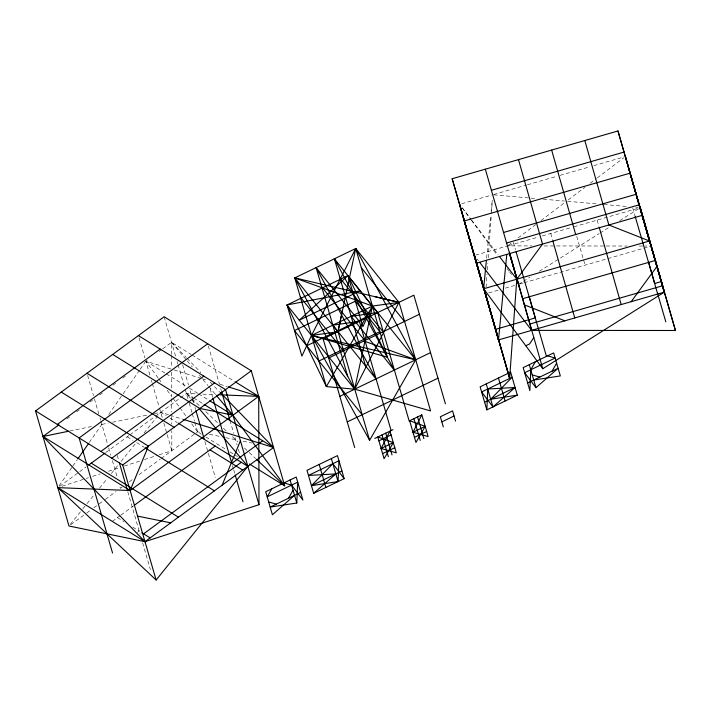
<?xml version="1.0" encoding="UTF-8"?>
<svg xmlns="http://www.w3.org/2000/svg" width="711" height="711" viewBox="0 0 711 711"><rect width="100%" height="100%" fill="white"/><g stroke="black" fill="none" stroke-linecap="round" stroke-linejoin="round"><path stroke-width="0.53" stroke-dasharray="3.56 2.67" d="M486.066 287.288L487.008 274.224M487.328 269.869L487.799 263.337M488.19 257.897L491.328 214.571M491.408 213.469L492.359 200.262M486.6 258.164L490.741 215.531M491.168 211.158L492.332 199.133M59.093 485.835L72.3 466.86M72.922 465.963L77.33 459.635M89.266 442.473L103.095 422.601M108.756 414.469L122.585 394.596M123.216 393.69L139.56 370.2M140.183 369.293L145.213 362.068M70.371 524.283L82.183 509.636M82.885 508.774L86.351 504.472M87.053 503.61L93.994 494.998M99.558 488.11L107.201 478.636M111.369 473.464L118.319 464.852M121.101 461.403L136.388 442.455M144.031 432.981L160.704 412.318L169.067 414.922M508.498 245.242L511.129 243.233M518.168 237.901L535.747 224.56M541.018 220.561L565.636 201.888M568.267 199.889L584.975 187.215M590.246 183.216L596.405 178.55M597.284 177.883L623.654 157.869M66.923 418.966L69.58 417.01M76.672 411.82L79.339 409.874M89.977 402.079L92.634 400.133M99.736 394.934L102.393 392.987M113.031 385.193L115.697 383.247M122.79 378.048L125.447 376.101M149.87 375.017L145.844 361.17L148.501 359.215M159.148 351.43L161.806 349.474M162.695 348.825L171.564 342.338L191.028 354.407M59.6 486.351L85.995 467.029M105.841 452.489L129.029 435.505M129.909 434.865L154.545 416.824M155.425 416.175L179.634 398.444M180.487 397.831L186.415 393.485L196.28 393.876M70.753 524.7L85.835 513.662M86.715 513.013L90.27 510.418M93.816 507.823L98.251 504.57M99.131 503.921L104.455 500.029M105.344 499.38L115.982 491.585M122.185 487.035L120.417 488.341L119.795 486.208M129.286 481.845L133.721 478.601M139.036 474.699L160.322 459.119M161.21 458.471L197.56 431.844L202.991 432.963M112.302 521.412L120.097 515.706M120.986 515.057L133.357 505.992M137.516 532.415L139.232 531.153L131.97 526.655M518.763 284.267L522.496 281.911M523.429 281.316L529.979 277.192M539.32 271.309L599.142 233.608M600.075 233.012L609.425 227.12M619.708 220.641L638.398 208.865M62.061 486.271L85.284 478.743M86.342 478.396L88.448 477.712M92.679 476.343L100.064 473.953M108.507 471.215L119.066 467.785M124.345 466.078L140.183 460.941M144.404 459.573L158.126 455.12M159.184 454.782L171.849 450.676L171.795 430.777M461.661 203.719L491.719 195.054M493.807 194.459L526.442 185.056M527.5 184.744L556.98 176.257M560.135 175.341L589.615 166.854M593.827 165.636L624.356 156.838M475.463 255.169L507.618 245.908L531.952 245.926M508.667 245.606L538.111 237.119M542.315 235.91L571.831 227.404M573.946 226.791L638.167 208.287M488.706 292.923L499.069 289.937M505.29 288.151L514.613 285.458M519.812 283.965L522.967 283.049M524.025 282.747L651.418 246.042L644.779 246.042M69.731 430.999L92.208 426.387M101.842 424.405L108.259 423.089M112.542 422.21L148.928 414.735M154.278 413.633L160.704 412.318L166.267 415.766M544.119 245.944L604.954 245.997M606.065 245.997L627.075 246.024M639.242 246.033L643.668 246.042M202.848 394.134L215.993 394.658M493.861 194.858L535.685 198.52M543.391 199.196L564.312 201.026M567.618 201.32L597.338 203.924M603.941 204.501L627.058 206.528M635.865 207.301L638.069 207.488M209.505 434.305L221.45 436.767M225.796 437.665L237.732 440.127M243.162 441.247L251.845 443.033M158.126 377.95L145.844 361.17L173.013 369.64M174.062 369.969L201.231 378.439M202.271 378.767L206.457 380.074M220.037 384.304L227.351 386.588M170.107 415.251L182.647 419.161M191.952 354.985L234.603 381.425M145.844 361.17L165.308 373.239M166.241 373.808L186.638 386.455M197.756 393.361L189.419 388.179L192.201 397.769M198.689 393.93L207.959 399.68M194.281 402.799L186.415 393.485L192.912 397.502M193.836 398.08L203.106 403.83M191.694 423.827L197.56 431.844L201.275 434.137M205.906 437.016L226.302 449.663M230.009 451.956L233.715 454.258M234.648 454.836L237.43 456.56M169.973 418.059L177.394 422.663M127.269 436.794L132.904 440.287M136.663 442.615L144.173 447.272M117.448 517.644L123.803 521.59M186.415 393.485L191.25 398.027M192.059 398.782L200.111 406.354M205.755 411.66L218.641 423.774M223.476 428.315L226.702 431.346M232.337 436.652L237.981 441.949M244.424 448.01L248.45 451.796M249.259 452.552L255.702 458.613M171.591 354.496L171.564 342.338L186.238 357.473M187.011 358.273L200.92 372.617M210.198 382.171L219.468 391.734M171.564 342.338L186.558 360.13M187.277 360.975L192.272 366.903M199.418 375.381L200.849 377.07M202.991 379.612L207.985 385.549M208.705 386.393L215.842 394.863M462.257 207.799L470.895 219.121M471.562 219.992L498.171 254.831M477.117 258.946L478.441 260.688M462.221 207.87L470.771 219.415M471.429 220.303L497.3 255.276M507.059 268.447L509.005 271.087M509.654 271.966L511.609 274.597M158.775 378.839L162.01 383.256M167.183 390.321L171.707 396.507L171.698 393.183M172.933 398.187L179.314 406.896M179.963 407.785L186.478 416.699M632.692 207.843L635.163 216.366M576.728 236.381L585.091 265.159M513.298 242.238L515.466 249.703M208.323 345.91L219.468 384.269M220.703 388.535L221.325 390.659M229.991 420.494L233.706 433.283M234.941 437.549L237.11 445.006M238.345 449.272L239.9 454.596M210.136 388.766L212.616 397.298M232.426 465.492L233.359 468.682M233.67 469.749L234.906 474.015M182.603 364.743L188.486 384.989M192.512 398.835L193.748 403.101M194.992 407.367L195.605 409.492M204.892 441.46L215.415 477.694M164.134 316.759L175.581 356.184M177.128 361.517L177.75 363.65M178.061 364.707L184.869 388.153M185.18 389.219L187.971 398.809M189.206 403.075L191.988 412.664M192.299 413.731L194.467 421.188M194.778 422.254L197.56 431.844M139.036 337.725L144.911 357.971M151.416 380.349L152.038 382.474M152.341 383.54L159.157 406.985M159.468 408.052L162.25 417.641M163.797 422.965L166.898 433.621M167.201 434.688L171.849 450.676M117.253 455.502L118.799 460.826M127.776 491.728L140.165 534.352M142.635 542.875L150.376 569.511M87.604 375.39L93.479 395.636M94.412 398.835L98.749 413.749M99.984 418.015L100.607 420.139M100.909 421.205L108.339 446.784M108.65 447.85L110.818 455.307M112.365 460.63L117.324 477.685M597.16 220.108L598.964 226.445M550.732 233.484L552.527 239.82M171.591 355.598L171.627 367.765M171.635 372.182L171.68 388.766M171.707 398.711L171.742 411.98M171.76 416.406L171.778 424.138"/><path stroke-width="1.07" d="M300.655 492.385L270.18 507.085L296.789 502.997L297.687 482.156L267.212 496.856L271.815 488.804M344.151 478.645L332.855 463.679L311.445 485.666L338.054 481.587L338.951 460.746L308.476 475.437L335.832 473.908L313.675 493.336L306.992 470.327L337.467 455.627L344.151 478.645L313.675 493.336M486.839 409.856L487.737 389.015L515.084 387.486L492.936 406.914L481.64 391.957L512.116 377.257L490.706 399.244L517.315 395.156L510.631 372.146L480.147 386.837L486.839 409.856L517.315 395.156M509.583 253.88L516.79 279.219L509.636 378.279L452.16 178.737L617.983 130.966L664.305 292.141L542.795 368.725L483.631 288.773L486.386 260.35M471.908 247.597L483.631 288.773L649.445 240.993L640.273 207.683L664.305 292.141L498.491 339.92L506.765 254.654M342.098 312.191L338.036 331.619L369.613 440.305L415.713 359.766L363.934 341.004M222.134 485.178L240.416 440.776M415.606 359.819L355.731 248.512L294.772 277.903L372.44 306.059L311.489 335.441L301.891 356.122L287.031 304.975L347.981 275.584L415.606 359.819L311.489 335.441L355.731 248.512L398.889 302.282L294.772 277.903L326.349 386.588L354.647 389.21L372.44 306.059L398.969 302.379M381.114 448.49L389.957 431.106L396.276 452.845L381.114 448.49L393.307 442.615L382.945 438.856M412.984 432.244L421.836 414.851L428.146 436.59L412.984 432.244L425.178 426.36L409.643 420.734L415.962 442.473L425.178 426.36M288.47 498.269L293.074 490.208M393.307 442.615L384.082 458.719L377.772 436.981L383.158 438.776M535.365 361.739L530.762 369.791L529.864 390.632L523.172 367.614L553.656 352.923L560.339 375.932L533.73 380.021M552.02 371.204L556.624 363.152M533.757 337.601L529.651 343.911L525.802 345.768M77.952 458.737L88.644 443.38M631.146 301.695L656.875 266.572M235.528 381.994L258.706 396.365L130.122 490.528L57.84 487.639L156.127 580.034L247.846 466.345L199.276 408.736M347.981 275.584L299.26 320.208L360.21 290.817L287.031 304.975L326.349 386.588L372.44 306.059L362.841 326.731L347.981 275.584L387.299 357.198L311.489 335.441L369.613 440.305M294.558 495.327L272.411 514.755L265.718 491.736L296.203 477.045L302.886 500.064L291.59 485.098L284.009 482.92M547.559 355.856L555.14 358.033L524.665 372.724L535.961 387.691L558.108 368.262L527.633 382.953M228.4 386.917L258.706 396.365L258.991 504.703L144.982 541.675L68.985 526.007L35.55 410.922L164.134 316.759L251.276 370.795L284.711 485.871L249.481 464.034M57.333 424.431L160.197 349.101M58.942 424.805L42.98 436.492L144.982 541.675L273.566 447.512L220.241 392.534M207.701 343.777L79.125 437.94L112.551 553.016M100.909 451.449L203.773 376.119M88.635 465.092L104.988 453.12M111.796 458.204L214.66 382.874M35.55 410.922L122.692 464.958L251.276 370.795M134.246 505.343L215.166 446.081M262.67 440.758L231.813 463.359L212.927 398.356M143.586 533.854L241.313 462.292M306.69 345.786L367.64 316.395M318.919 361.019L379.87 331.628L355.411 301.162L294.461 330.553L362.183 414.735M328.678 357.997L419.392 314.262M339.822 396.356L430.537 352.62M347.252 421.934L437.967 378.199M409.643 420.734L421.836 414.851M374.786 438.42L392.934 429.693M378.883 440.82L391.077 434.945M441.833 421.881L454.027 415.997M311.445 485.666L341.929 470.975M484.609 402.186L515.084 387.486M414.469 437.354L426.662 431.479M382.598 453.609L394.792 447.726M491.337 190.299L623.991 152.083M503.352 232.533L636.007 194.307M506.356 243.082L639.011 204.866M476.201 263.194L642.015 215.424L617.983 130.966M522.638 298.691L655.293 260.475M495.487 329.362L535.276 317.897L516.088 251.827M661.301 281.583L654.671 283.493L635.163 216.366M529.846 324.029L662.501 285.813M68.665 431.221L42.98 436.492L130.122 490.528L148.412 446.126L61.27 392.09M351.11 316.342L377.559 312.564M311.489 335.441L338.009 331.761M479.774 262.43L531.65 330.366L675.45 330.499L640.273 207.683M218.179 394.747L258.706 396.365M137.552 516.106L170.702 522.843M374.501 296.567L398.782 302.335M532.246 374.901L539.827 377.079M392.668 400.035L354.753 389.157L398.995 302.228L430.573 410.914L392.534 400M268.696 501.966L276.277 504.143M183.696 419.481L273.566 447.512L204.03 404.399M524.22 304.788L564.818 320.812M138.414 335.592L225.556 389.628L258.991 504.703M209.807 400.826L232.986 415.197L284.711 485.871L256.511 459.368M112.702 354.425L199.844 408.461L232.986 415.197L216.562 395.716M178.319 423.232L247.846 466.345M86.982 373.257L174.124 427.293M210.021 449.85L242.7 470.113M145.115 447.859L214.411 490.83M91.266 463.163L178.417 517.19M141.845 532.779L150.128 537.907M57.84 487.639L144.982 541.675M361.304 267.692L404.461 321.461M365.969 367.489L334.383 258.777L377.55 312.547M339.991 278.072L383.149 331.833M316.102 267.594L359.259 321.363L332.819 325.158L376.003 378.972L316.102 267.594L347.679 376.306M351.127 316.395L394.285 370.155L334.383 258.777M321.701 286.889L364.867 340.649M300.344 297.082L343.502 350.852M287.031 304.975L354.647 389.21L294.772 277.903L337.929 331.673L355.731 248.512L387.299 357.198M499.495 256.573L516.79 279.219L542.529 244.086L518.488 159.628M663.434 288.275L629.999 173.191L464.176 220.97L497.309 334.988M642.015 215.424L675.45 330.499M657.453 293.083L665.816 321.861M538.378 328.553L546.421 356.255M509.414 252.974L519.634 288.133M542.795 368.725L485.329 169.182M529.268 364.672L535.961 387.691M452.16 178.737L474.45 255.462M474.761 256.529L476.619 262.919M477.241 265.052L485.284 292.754M498.438 378.021L505.121 401.04M486.244 383.896L492.936 406.914M455.511 421.116L452.543 410.887L440.349 416.762L443.326 426.991M445.397 403.768L413.855 295.181L323.105 338.818L354.682 447.503M417.57 416.913L423.88 438.651M413.909 418.672L420.228 440.411M377.657 312.493L409.234 421.205M359.366 321.31L390.952 430.022M385.691 433.159L392.01 454.898M382.038 434.928L388.348 456.666M331.37 458.568L338.054 481.587M319.177 464.443L325.869 487.462M290.106 479.987L296.789 502.997M221.636 391.725L229.991 420.494M235.217 475.081L242.958 501.717M195.916 410.558L204.27 439.327M122.692 464.958L156.127 580.034M119.421 462.959L127.162 489.595M664.305 292.141L625.413 156.536L649.445 240.993L608.856 224.978L584.815 140.52M478.094 268.163L474.752 256.52L498.491 339.92L485.595 293.821L488.004 302.264M478.699 270.287L509.636 378.279L497.611 336.045M498.491 339.92L459.59 204.315L471.606 246.539M648.663 262.386L657.675 294.052M599.257 227.493L621.192 304.566M551.656 150.074L575.688 234.532M552.829 240.878L574.764 317.941M529.268 296.78L538.28 328.455M509.423 252.236L531.65 330.366M488.599 304.379L497.318 334.997M475.028 257.542L483.631 288.773"/></g></svg>
